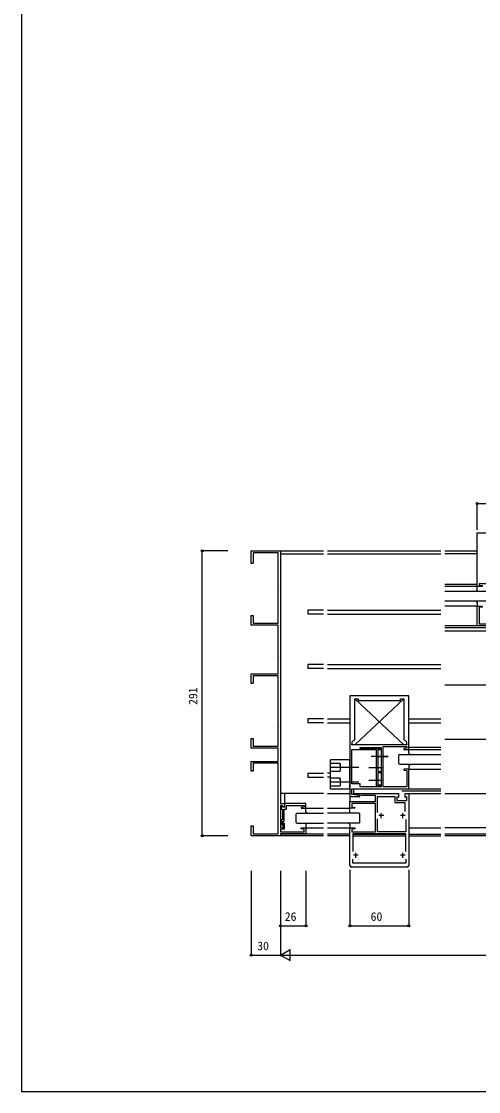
# Model space of a CAD drawing. Units: millimetres, scale not verified. Extents: x -699 to 701, y -1083 to 1079.
# Drawn here: x -699 to -231, y -1083 to 10 of the extents above; entities that cross this region are included whole.
import ezdxf
from ezdxf.enums import TextEntityAlignment as Align

# ---------------------------------------------------------------- set-up
doc = ezdxf.new("R2010")
doc.units = ezdxf.units.MM
doc.header["$LTSCALE"] = 6
for name, color, linetype in [('0-2_YKK_11', 7, 'Continuous'), ('0-3_YKK_12', 2, 'Continuous'), ('0-4_YKK_13', 4, 'Continuous'), ('0-6_YKK_D', 6, 'Continuous'), ('0-7_YKK_ZWAK', 7, 'Continuous')]:
    doc.layers.add(name, color=color, linetype=linetype)
doc.styles.add('ＭＳ ゴシック', font='')
doc.styles.get('ＭＳ ゴシック').set_extended_font_data('MS Gothic')

msp = doc.modelspace()

# ---------------------------------------------------------------- linework, layer by layer
at = {"layer": '0-2_YKK_11'}
for p, q in [((-303, -778.6), (-303, -852.1)), ((-328.5, -801.1), (-333.5, -801.1)), ((-331, -803.6), (-331, -798.6)), ((-306.5, -801.1), (-311.5, -801.1)), ((-309, -803.6), (-309, -798.6)), ((-306, -837.569), (-306, -819.6)), ((-354.5, -841.6), (-359.5, -841.6)), ((-357, -844.1), (-357, -839.1)), ((-306.5, -841.6), (-311.5, -841.6)), ((-309, -844.1), (-309, -839.1)), ((-304.5, -853.6), (-361.5, -853.6))]:
    msp.add_line(p, q, dxfattribs=at)
for points in [[(-173, -512.1), (-173, -573.9), (-173.2, -574.1), (-173, -574.3), (-173, -581.8), (-180, -581.8), (-180, -605.1), (-177, -606.257), (-177, -607.1), (-233, -607.1), (-233, -587.1), (-228, -587.1), (-228, -588.1), (-231, -588.6), (-231, -605.1), (-207, -605.1), (-207, -564.1), (-231, -564.1), (-231, -565.6), (-228, -566.1), (-228, -567.1), (-233, -567.1), (-233, -512.1)], [(-363, -678.6), (-363, -740.4), (-362.8, -740.6), (-363, -740.8), (-363, -781.6), (-353.033, -781.6), (-352.971, -780.666), (-361, -779.6), (-361, -773.6), (-303, -773.6), (-303, -753.6), (-308, -753.6), (-308, -754.6), (-305, -755.1), (-305, -771.6), (-329, -771.6), (-329, -730.6), (-305, -730.6), (-305, -732.1), (-308, -732.6), (-308, -733.6), (-303, -733.6), (-303, -678.6)], [(-305, -728.6), (-361, -728.6), (-360.5, -725.1), (-358, -723.6), (-358, -681.6), (-354.5, -681.6), (-354.5, -683.6), (-311.5, -683.6), (-311.5, -681.6), (-308, -681.6), (-308, -723.6), (-305.5, -725.1)], [(-331, -731.6), (-331, -771.6), (-352.5, -771.6), (-352.5, -768.6), (-361, -768.6), (-361, -733.6), (-352.5, -733.6), (-352.5, -731.6)], [(-334.6, -734), (-334.6, -756.1), (-331, -756.1), (-331, -757.5), (-334.6, -757.5), (-334.6, -769.7), (-331, -769.7), (-331, -771.1), (-336, -771.1), (-336, -765.3), (-335.8, -765.1), (-336, -764.9), (-336, -763.8), (-335.8, -763.6), (-336, -763.4), (-336, -752.3), (-335.8, -752.1), (-336, -751.9), (-336, -734), (-352, -734), (-352, -732.6), (-331, -732.6), (-331, -734)], [(-408, -788.6), (-430, -788.6), (-430, -792.6), (-431.905, -791.5), (-433.5, -793.095), (-433.5, -794.6), (-432, -794.6), (-432, -805.3), (-433.5, -805.3), (-433.5, -806.6), (-432.8, -806.6), (-432.8, -810.6), (-431.5, -810.6), (-431.5, -806.6), (-430.3, -806.6), (-430.3, -794.6), (-428, -794.6), (-428, -790.6), (-410, -790.6), (-410, -792.1), (-413, -792.6), (-413, -793.6), (-408, -793.6)]]:
    msp.add_lwpolyline(points, close=True, dxfattribs=at)
for points in [[(-434, -530.6), (-434, -788.6), (-430, -788.6), (-430, -792.6), (-433.5, -790.579), (-434, -790.868), (-434, -813.6), (-431.5, -813.6), (-431.5, -808.6), (-430.3, -808.6), (-430.3, -814.8), (-434, -814.8), (-434, -817.6), (-410, -817.6), (-410, -815.1), (-413, -814.6), (-413, -813.6), (-408, -813.6), (-408, -819.6), (-434, -819.6), (-434, -821.6), (-464, -821.6), (-464, -811.6), (-462, -811.6), (-462, -819.6), (-436.3, -819.6), (-436.3, -782.9), (-436, -782.6), (-436.3, -782.3), (-436.3, -747.6), (-462, -747.6), (-462, -755.6), (-464, -755.6), (-464, -745.6), (-436.3, -745.6), (-436.3, -732.1), (-464, -732.1), (-464, -722.1), (-462, -722.1), (-462, -730.1)], [(-462, -730.1), (-436.3, -730.1), (-436.3, -709.9), (-436, -709.6), (-436.3, -709.3), (-436.3, -658.1), (-462, -658.1), (-462, -666.1), (-464, -666.1), (-464, -656.1), (-436.3, -656.1), (-436.3, -639.9), (-436, -639.6), (-436.3, -639.3), (-436.3, -606.6), (-464, -606.6), (-464, -596.6), (-462, -596.6), (-462, -604.6), (-436.3, -604.6), (-436.3, -569.9), (-436, -569.6), (-436.3, -569.3), (-436.3, -532.6), (-462, -532.6), (-462, -543.6), (-464, -543.6), (-464, -530.6), (-434, -530.6)], [(-359.5, -773.6), (-359.5, -779.6), (-361, -779.6)], [(-363, -852.1), (-363, -813.6), (-358, -813.6), (-358, -814.6), (-361, -815.1), (-361, -817.6), (-337, -817.6), (-337, -788.6), (-361, -788.6), (-361, -792.1), (-358, -792.6), (-358, -793.6), (-363, -793.6), (-363, -786.6), (-337, -786.6), (-337, -780.6), (-351, -780.6), (-359, -779.6), (-359, -778.6), (-313.5, -778.6), (-313.5, -782.6), (-315, -781.734), (-315, -785.6), (-305, -785.6), (-305, -781.734), (-306.5, -782.6), (-306.5, -778.6), (-303, -778.6)], [(-335, -797.746), (-335, -781.6), (-317, -781.6), (-317, -787.6), (-307, -787.6), (-307, -796.713)], [(-306, -805.131), (-306, -817.6), (-335, -817.6), (-335, -804.454)], [(-306, -819.6), (-360, -819.6), (-360, -837.569)], [(-306, -845.631), (-306, -849.6), (-360, -849.6), (-360, -845.631)]]:
    msp.add_lwpolyline(points, dxfattribs=at)
for centre, start, end in [((-361.5, -852.1), 180.00002, 270), ((-304.5, -852.1), 270, 0)]:
    msp.add_arc(centre, 1.5, start, end, dxfattribs=at)
at = {"layer": '0-3_YKK_12'}
for p, q in [((-434, -530.6), (-390.15, -530.6)), ((-434, -533.6), (-390.15, -533.6)), ((-386.15, -530.6), (-270, -530.6)), ((-386.15, -533.6), (-270, -533.6)), ((-266, -530.6), (-233, -530.6)), ((-233, -533.6), (-266, -533.6)), ((-266, -564.6), (-233, -564.6)), ((-233, -567.1), (-266, -567.1)), ((-223.5, -572.1), (-266, -572.1)), ((-223.5, -582.1), (-266, -582.1)), ((-233, -587.1), (-266, -587.1)), ((-390.15, -591.1), (-406, -591.1)), ((-406, -591.1), (-406, -595.1)), ((-390.15, -595.1), (-406, -595.1)), ((-386.15, -591.1), (-270, -591.1)), ((-386.15, -595.1), (-270, -595.1)), ((-233, -607.1), (-266, -607.1)), ((-172, -609.1), (-266, -609.1)), ((-266, -612.1), (-65, -612.1)), ((-390.15, -646.6), (-406, -646.6)), ((-406, -646.6), (-406, -650.6)), ((-390.15, -650.6), (-406, -650.6)), ((-386.15, -646.6), (-270, -646.6)), ((-386.15, -650.6), (-270, -650.6)), ((-266, -667.6), (-65, -667.6)), ((-308, -681.6), (-358, -728.6)), ((-358, -681.6), (-308, -728.6)), ((-390.15, -702.1), (-406, -702.1)), ((-406, -702.1), (-406, -706.1)), ((-390.15, -706.1), (-406, -706.1)), ((-386.15, -702.1), (-363, -702.1)), ((-386.15, -706.1), (-363, -706.1)), ((-303, -702.1), (-270, -702.1)), ((-303, -706.1), (-270, -706.1)), ((-303, -731.1), (-270, -731.1)), ((-266, -723.1), (-65, -723.1)), ((-312.5, -738.6), (-313, -739.1)), ((-313, -748.1), (-313, -739.1)), ((-312.5, -738.6), (-270, -738.6)), ((-303, -733.6), (-270, -733.6)), ((-303, -753.6), (-270, -753.6)), ((-406, -757.6), (-390.15, -757.6)), ((-406, -757.6), (-406, -761.6)), ((-406, -761.6), (-390.15, -761.6)), ((-383, -757.6), (-386.15, -757.6)), ((-383, -761.6), (-386.15, -761.6)), ((-310, -775.8), (-270, -775.8)), ((-304, -773.6), (-270, -773.6)), ((-390.15, -778.6), (-434, -778.6)), ((-430, -778.6), (-430, -788.6)), ((-386.15, -778.6), (-363, -778.6)), ((-363, -778.6), (-363, -786.6)), ((-358.704, -778.6), (-359.5, -778.6)), ((-304, -778.6), (-270, -778.6)), ((-266, -778.6), (-65, -778.6)), ((-408, -793.6), (-390.15, -793.6)), ((-386.15, -793.6), (-363, -793.6)), ((-417.5, -798.6), (-418, -799.1)), ((-418, -808.1), (-418, -799.1)), ((-418, -808.1), (-417.5, -808.6)), ((-417.5, -798.6), (-390.15, -798.6)), ((-417.5, -808.6), (-390.15, -808.6)), ((-353.5, -798.6), (-386.15, -798.6)), ((-353.5, -808.6), (-386.15, -808.6)), ((-353.5, -798.6), (-353, -799.1)), ((-353, -808.1), (-353.5, -808.6)), ((-353, -808.1), (-353, -799.1)), ((-390.15, -819.9), (-434, -819.9)), ((-408, -813.6), (-390.15, -813.6)), ((-386.15, -813.6), (-363, -813.6)), ((-363, -819.9), (-386.15, -819.9)), ((-360, -819.9), (-306, -819.9)), ((-303, -813.6), (-270, -813.6)), ((-303, -819.9), (-270, -819.9)), ((-65, -813.6), (-266, -813.6)), ((-65, -819.9), (-266, -819.9)), ((-390.15, -821.6), (-434, -821.6)), ((-363, -821.6), (-386.15, -821.6)), ((-360, -821.6), (-306, -821.6)), ((-303, -821.6), (-270, -821.6)), ((-65, -821.6), (-266, -821.6))]:
    msp.add_line(p, q, dxfattribs=at)
msp.add_lwpolyline([(-313, -748.1), (-312.5, -748.6), (-270, -748.6)], dxfattribs=at)
at = {"layer": '0-4_YKK_13'}
for p, q in [((-232.85, -570.6), (-232.85, -567.1)), ((-232.85, -570.6), (-234.35, -572.1)), ((-324, -740.6), (-341.388, -740.6)), ((-336, -740.6), (-324, -740.6)), ((-303, -737.1), (-303, -733.6)), ((-303, -737.1), (-301.5, -738.6)), ((-363, -744.1), (-383, -744.1)), ((-383, -747.6), (-373, -747.6)), ((-383, -751.6), (-363, -751.6)), ((-378, -751.6), (-354, -751.6)), ((-373, -749.6), (-373, -747.6)), ((-373, -748.314), (-373, -754.887)), ((-373, -753.6), (-373, -755.6)), ((-363, -774.1), (-363, -744.1)), ((-329.6, -752.1), (-343.6, -752.1)), ((-329.6, -752.1), (-343.6, -752.1)), ((-301.5, -748.6), (-303, -750.1)), ((-303, -750.1), (-303, -753.6)), ((-383, -755.6), (-373, -755.6)), ((-383, -762.6), (-373, -762.6)), ((-373, -764.6), (-373, -762.6)), ((-373, -763.314), (-373, -769.887)), ((-329.6, -765.1), (-343.6, -765.1)), ((-329.6, -765.1), (-343.6, -765.1)), ((-383, -766.6), (-363, -766.6)), ((-383, -770.6), (-373, -770.6)), ((-378, -766.6), (-354, -766.6)), ((-373, -768.6), (-373, -770.6)), ((-408, -797.1), (-408, -793.6)), ((-408, -797.1), (-406.5, -798.6)), ((-363, -797.1), (-364.5, -798.6)), ((-363, -797.1), (-363, -793.6)), ((-406.5, -808.6), (-408, -810.1)), ((-364.5, -808.6), (-363, -810.1)), ((-408, -810.1), (-408, -813.6)), ((-363, -810.1), (-363, -813.6))]:
    msp.add_line(p, q, dxfattribs=at)
for points in [[(-234.35, -582.1), (-232.85, -583.6), (-232.85, -587.1)], [(-363, -774.1), (-383, -774.1), (-383, -744.1)]]:
    msp.add_lwpolyline(points, dxfattribs=at)
at = {"layer": '0-6_YKK_D'}
for p, q in [((-233, -509.1), (-233, -481.1)), ((-233, -482.1), (-173, -482.1)), ((-488, -530.6), (-515, -530.6)), ((-514, -821.6), (-514, -530.6)), ((-488, -821.6), (-515, -821.6)), ((-464, -857.6), (-464, -944.6)), ((-434, -857.6), (-434, -914.6)), ((-434, -857.6), (-434, -944.6)), ((-434, -857.6), (-434, -944.6)), ((-408, -857.6), (-408, -914.6)), ((-363, -856.6), (-363, -914.6)), ((-303, -856.6), (-303, -914.6)), ((-434, -913.6), (-408, -913.6)), ((-363, -913.6), (-303, -913.6)), ((-434, -943.6), (-424.301, -938)), ((-424.301, -949.2), (-424.301, -938)), ((-464, -943.6), (-434, -943.6)), ((-434, -943.6), (-424.301, -949.2)), ((-434, -943.6), (-414.601, -943.6)), ((-422.8, -943.6), (482.25, -943.6))]:
    msp.add_line(p, q, dxfattribs=at)
for centre in [(-233, -482.1), (-514, -530.6), (-514, -821.6), (-434, -913.6), (-408, -913.6), (-363, -913.6), (-303, -913.6), (-464, -943.6)]:
    msp.add_circle(centre, 1.02, dxfattribs=at)
at = {"layer": '0-7_YKK_ZWAK'}
msp.add_line((-699, 1037), (-699, -1083), dxfattribs=at)
msp.add_lwpolyline([(-699, -1083), (701, -1083), (701, 1037)], dxfattribs=at)

# ---------------------------------------------------------------- texts
at = {"layer": '0-6_YKK_D', "style": 'ＭＳ ゴシック'}
msp.add_text('291', height=8.798, rotation=90, dxfattribs=at).set_placement((-516.4, -687.998), align=Align.BOTTOM_LEFT)
for s, p in [('26', (-429.693, -911.2)), ('60', (-341.898, -911.2)), ('30', (-457.864, -941.2))]:
    msp.add_text(s, height=8.798, dxfattribs=at).set_placement(p, align=Align.BOTTOM_LEFT)

doc.saveas('drawing.dxf')
